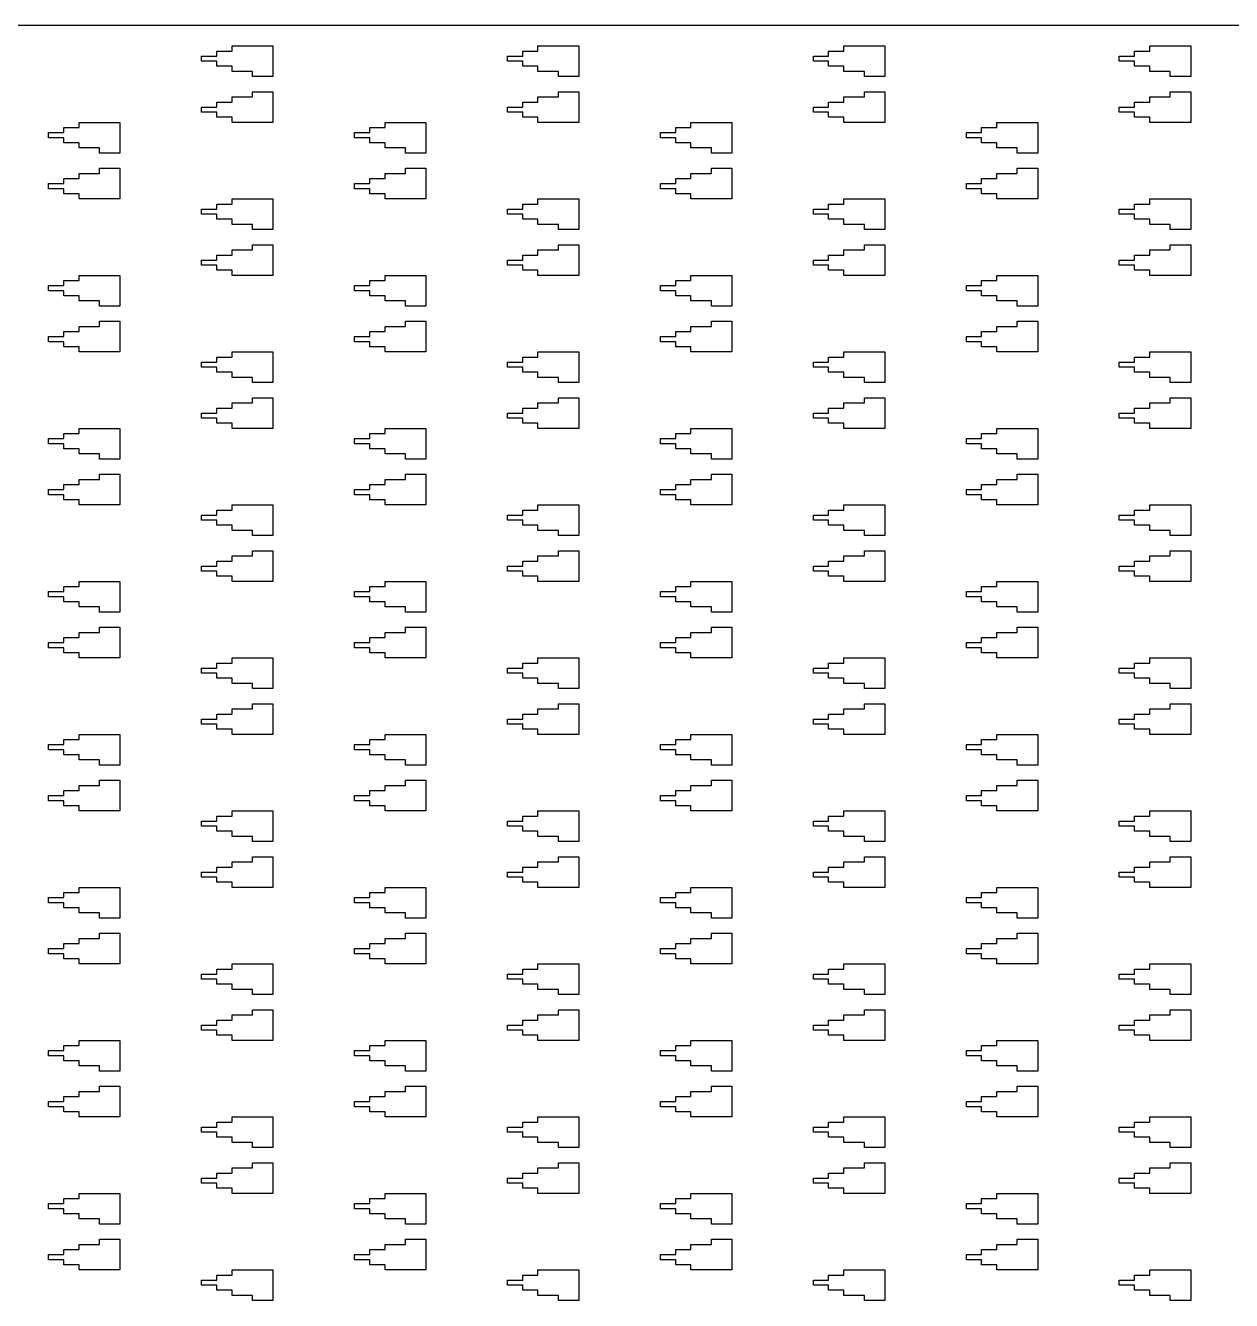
# Model space of a CAD drawing. Extents: x -38350 to 38650, y -35000 to 36000.
# Drawn here: x 755.5 to 992, y -34250 to -34000 of the extents above; entities that cross this region are included whole.
import ezdxf

# ---------------------------------------------------------------- set-up
doc = ezdxf.new("R2010")
doc.units = 0
doc.header["$MEASUREMENT"] = 0

msp = doc.modelspace()

# ---------------------------------------------------------------- linework, layer by layer
for p, q in [((7500, -34000), (-4600, -34000)), ((793, -34006), (793, -34005)), ((793, -34005), (796, -34005)), ((796, -34005), (796, -34004)), ((796, -34004), (804, -34004)), ((804, -34004), (804, -34010)), ((853, -34006), (853, -34005)), ((853, -34005), (856, -34005)), ((856, -34005), (856, -34004)), ((856, -34004), (864, -34004)), ((864, -34004), (864, -34010)), ((913, -34006), (913, -34005)), ((913, -34005), (916, -34005)), ((916, -34005), (916, -34004)), ((916, -34004), (924, -34004)), ((924, -34004), (924, -34010)), ((973, -34006), (973, -34005)), ((973, -34005), (976, -34005)), ((976, -34005), (976, -34004)), ((976, -34004), (984, -34004)), ((984, -34004), (984, -34010)), ((790, -34007), (790, -34006)), ((790, -34006), (793, -34006)), ((793, -34007), (790, -34007)), ((793, -34008), (793, -34007)), ((850, -34007), (850, -34006)), ((850, -34006), (853, -34006)), ((853, -34007), (850, -34007)), ((853, -34008), (853, -34007)), ((910, -34007), (910, -34006)), ((910, -34006), (913, -34006)), ((913, -34007), (910, -34007)), ((913, -34008), (913, -34007)), ((970, -34007), (970, -34006)), ((970, -34006), (973, -34006)), ((973, -34007), (970, -34007)), ((973, -34008), (973, -34007)), ((796, -34008), (793, -34008)), ((796, -34009), (796, -34008)), ((800, -34009), (796, -34009)), ((800, -34010), (800, -34009)), ((804, -34010), (800, -34010)), ((856, -34008), (853, -34008)), ((856, -34009), (856, -34008)), ((860, -34009), (856, -34009)), ((860, -34010), (860, -34009)), ((864, -34010), (860, -34010)), ((916, -34008), (913, -34008)), ((916, -34009), (916, -34008)), ((920, -34009), (916, -34009)), ((920, -34010), (920, -34009)), ((924, -34010), (920, -34010)), ((976, -34008), (973, -34008)), ((976, -34009), (976, -34008)), ((980, -34009), (976, -34009)), ((980, -34010), (980, -34009)), ((984, -34010), (980, -34010)), ((793, -34016), (793, -34015)), ((793, -34015), (796, -34015)), ((796, -34015), (796, -34014)), ((796, -34014), (800, -34014)), ((800, -34014), (800, -34013)), ((800, -34013), (804, -34013)), ((804, -34013), (804, -34019)), ((853, -34016), (853, -34015)), ((853, -34015), (856, -34015)), ((856, -34015), (856, -34014)), ((856, -34014), (860, -34014)), ((860, -34014), (860, -34013)), ((860, -34013), (864, -34013)), ((864, -34013), (864, -34019)), ((913, -34016), (913, -34015)), ((913, -34015), (916, -34015)), ((916, -34015), (916, -34014)), ((916, -34014), (920, -34014)), ((920, -34014), (920, -34013)), ((920, -34013), (924, -34013)), ((924, -34013), (924, -34019)), ((973, -34016), (973, -34015)), ((973, -34015), (976, -34015)), ((976, -34015), (976, -34014)), ((976, -34014), (980, -34014)), ((980, -34014), (980, -34013)), ((980, -34013), (984, -34013)), ((984, -34013), (984, -34019)), ((790, -34017), (790, -34016)), ((790, -34016), (793, -34016)), ((793, -34017), (790, -34017)), ((793, -34018), (793, -34017)), ((850, -34017), (850, -34016)), ((850, -34016), (853, -34016)), ((853, -34017), (850, -34017)), ((853, -34018), (853, -34017)), ((910, -34017), (910, -34016)), ((910, -34016), (913, -34016)), ((913, -34017), (910, -34017)), ((913, -34018), (913, -34017)), ((970, -34017), (970, -34016)), ((970, -34016), (973, -34016)), ((973, -34017), (970, -34017)), ((973, -34018), (973, -34017)), ((763, -34021), (763, -34020)), ((763, -34020), (766, -34020)), ((766, -34020), (766, -34019)), ((766, -34019), (774, -34019)), ((774, -34019), (774, -34025)), ((796, -34018), (793, -34018)), ((796, -34019), (796, -34018)), ((804, -34019), (796, -34019)), ((823, -34021), (823, -34020)), ((823, -34020), (826, -34020)), ((826, -34020), (826, -34019)), ((826, -34019), (834, -34019)), ((834, -34019), (834, -34025)), ((856, -34018), (853, -34018)), ((856, -34019), (856, -34018)), ((864, -34019), (856, -34019)), ((883, -34021), (883, -34020)), ((883, -34020), (886, -34020)), ((886, -34020), (886, -34019)), ((886, -34019), (894, -34019)), ((894, -34019), (894, -34025)), ((916, -34018), (913, -34018)), ((916, -34019), (916, -34018)), ((924, -34019), (916, -34019)), ((943, -34021), (943, -34020)), ((943, -34020), (946, -34020)), ((946, -34020), (946, -34019)), ((946, -34019), (954, -34019)), ((954, -34019), (954, -34025)), ((976, -34018), (973, -34018)), ((976, -34019), (976, -34018)), ((984, -34019), (976, -34019)), ((760, -34022), (760, -34021)), ((760, -34021), (763, -34021)), ((763, -34022), (760, -34022)), ((763, -34023), (763, -34022)), ((820, -34022), (820, -34021)), ((820, -34021), (823, -34021)), ((823, -34022), (820, -34022)), ((823, -34023), (823, -34022)), ((880, -34022), (880, -34021)), ((880, -34021), (883, -34021)), ((883, -34022), (880, -34022)), ((883, -34023), (883, -34022)), ((940, -34022), (940, -34021)), ((940, -34021), (943, -34021)), ((943, -34022), (940, -34022)), ((943, -34023), (943, -34022)), ((766, -34023), (763, -34023)), ((766, -34024), (766, -34023)), ((770, -34024), (766, -34024)), ((770, -34025), (770, -34024)), ((774, -34025), (770, -34025)), ((826, -34023), (823, -34023)), ((826, -34024), (826, -34023)), ((830, -34024), (826, -34024)), ((830, -34025), (830, -34024)), ((834, -34025), (830, -34025)), ((886, -34023), (883, -34023)), ((886, -34024), (886, -34023)), ((890, -34024), (886, -34024)), ((890, -34025), (890, -34024)), ((894, -34025), (890, -34025)), ((946, -34023), (943, -34023)), ((946, -34024), (946, -34023)), ((950, -34024), (946, -34024)), ((950, -34025), (950, -34024)), ((954, -34025), (950, -34025)), ((763, -34031), (763, -34030)), ((763, -34030), (766, -34030)), ((766, -34030), (766, -34029)), ((766, -34029), (770, -34029)), ((770, -34029), (770, -34028)), ((770, -34028), (774, -34028)), ((774, -34028), (774, -34034)), ((823, -34031), (823, -34030)), ((823, -34030), (826, -34030)), ((826, -34030), (826, -34029)), ((826, -34029), (830, -34029)), ((830, -34029), (830, -34028)), ((830, -34028), (834, -34028)), ((834, -34028), (834, -34034)), ((883, -34031), (883, -34030)), ((883, -34030), (886, -34030)), ((886, -34030), (886, -34029)), ((886, -34029), (890, -34029)), ((890, -34029), (890, -34028)), ((890, -34028), (894, -34028)), ((894, -34028), (894, -34034)), ((943, -34031), (943, -34030)), ((943, -34030), (946, -34030)), ((946, -34030), (946, -34029)), ((946, -34029), (950, -34029)), ((950, -34029), (950, -34028)), ((950, -34028), (954, -34028)), ((954, -34028), (954, -34034)), ((760, -34032), (760, -34031)), ((760, -34031), (763, -34031)), ((763, -34032), (760, -34032)), ((763, -34033), (763, -34032)), ((820, -34032), (820, -34031)), ((820, -34031), (823, -34031)), ((823, -34032), (820, -34032)), ((823, -34033), (823, -34032)), ((880, -34032), (880, -34031)), ((880, -34031), (883, -34031)), ((883, -34032), (880, -34032)), ((883, -34033), (883, -34032)), ((940, -34032), (940, -34031)), ((940, -34031), (943, -34031)), ((943, -34032), (940, -34032)), ((943, -34033), (943, -34032)), ((766, -34033), (763, -34033)), ((766, -34034), (766, -34033)), ((774, -34034), (766, -34034)), ((793, -34036), (793, -34035)), ((793, -34035), (796, -34035)), ((796, -34035), (796, -34034)), ((796, -34034), (804, -34034)), ((804, -34034), (804, -34040)), ((826, -34033), (823, -34033)), ((826, -34034), (826, -34033)), ((834, -34034), (826, -34034)), ((853, -34036), (853, -34035)), ((853, -34035), (856, -34035)), ((856, -34035), (856, -34034)), ((856, -34034), (864, -34034)), ((864, -34034), (864, -34040)), ((886, -34033), (883, -34033)), ((886, -34034), (886, -34033)), ((894, -34034), (886, -34034)), ((913, -34036), (913, -34035)), ((913, -34035), (916, -34035)), ((916, -34035), (916, -34034)), ((916, -34034), (924, -34034)), ((924, -34034), (924, -34040)), ((946, -34033), (943, -34033)), ((946, -34034), (946, -34033)), ((954, -34034), (946, -34034)), ((973, -34036), (973, -34035)), ((973, -34035), (976, -34035)), ((976, -34035), (976, -34034)), ((976, -34034), (984, -34034)), ((984, -34034), (984, -34040)), ((790, -34037), (790, -34036)), ((790, -34036), (793, -34036)), ((793, -34037), (790, -34037)), ((793, -34038), (793, -34037)), ((850, -34037), (850, -34036)), ((850, -34036), (853, -34036)), ((853, -34037), (850, -34037)), ((853, -34038), (853, -34037)), ((910, -34037), (910, -34036)), ((910, -34036), (913, -34036)), ((913, -34037), (910, -34037)), ((913, -34038), (913, -34037)), ((970, -34037), (970, -34036)), ((970, -34036), (973, -34036)), ((973, -34037), (970, -34037)), ((973, -34038), (973, -34037)), ((796, -34038), (793, -34038)), ((796, -34039), (796, -34038)), ((800, -34039), (796, -34039)), ((800, -34040), (800, -34039)), ((804, -34040), (800, -34040)), ((856, -34038), (853, -34038)), ((856, -34039), (856, -34038)), ((860, -34039), (856, -34039)), ((860, -34040), (860, -34039)), ((864, -34040), (860, -34040)), ((916, -34038), (913, -34038)), ((916, -34039), (916, -34038)), ((920, -34039), (916, -34039)), ((920, -34040), (920, -34039)), ((924, -34040), (920, -34040)), ((976, -34038), (973, -34038)), ((976, -34039), (976, -34038)), ((980, -34039), (976, -34039)), ((980, -34040), (980, -34039)), ((984, -34040), (980, -34040)), ((793, -34046), (793, -34045)), ((793, -34045), (796, -34045)), ((796, -34045), (796, -34044)), ((796, -34044), (800, -34044)), ((800, -34044), (800, -34043)), ((800, -34043), (804, -34043)), ((804, -34043), (804, -34049)), ((853, -34046), (853, -34045)), ((853, -34045), (856, -34045)), ((856, -34045), (856, -34044)), ((856, -34044), (860, -34044)), ((860, -34044), (860, -34043)), ((860, -34043), (864, -34043)), ((864, -34043), (864, -34049)), ((913, -34046), (913, -34045)), ((913, -34045), (916, -34045)), ((916, -34045), (916, -34044)), ((916, -34044), (920, -34044)), ((920, -34044), (920, -34043)), ((920, -34043), (924, -34043)), ((924, -34043), (924, -34049)), ((973, -34046), (973, -34045)), ((973, -34045), (976, -34045)), ((976, -34045), (976, -34044)), ((976, -34044), (980, -34044)), ((980, -34044), (980, -34043)), ((980, -34043), (984, -34043)), ((984, -34043), (984, -34049)), ((790, -34047), (790, -34046)), ((790, -34046), (793, -34046)), ((793, -34047), (790, -34047)), ((793, -34048), (793, -34047)), ((850, -34047), (850, -34046)), ((850, -34046), (853, -34046)), ((853, -34047), (850, -34047)), ((853, -34048), (853, -34047)), ((910, -34047), (910, -34046)), ((910, -34046), (913, -34046)), ((913, -34047), (910, -34047)), ((913, -34048), (913, -34047)), ((970, -34047), (970, -34046)), ((970, -34046), (973, -34046)), ((973, -34047), (970, -34047)), ((973, -34048), (973, -34047)), ((763, -34051), (763, -34050)), ((763, -34050), (766, -34050)), ((766, -34050), (766, -34049)), ((766, -34049), (774, -34049)), ((774, -34049), (774, -34055)), ((796, -34048), (793, -34048)), ((796, -34049), (796, -34048)), ((804, -34049), (796, -34049)), ((823, -34051), (823, -34050)), ((823, -34050), (826, -34050)), ((826, -34050), (826, -34049)), ((826, -34049), (834, -34049)), ((834, -34049), (834, -34055)), ((856, -34048), (853, -34048)), ((856, -34049), (856, -34048)), ((864, -34049), (856, -34049)), ((883, -34051), (883, -34050)), ((883, -34050), (886, -34050)), ((886, -34050), (886, -34049)), ((886, -34049), (894, -34049)), ((894, -34049), (894, -34055)), ((916, -34048), (913, -34048)), ((916, -34049), (916, -34048)), ((924, -34049), (916, -34049)), ((943, -34051), (943, -34050)), ((943, -34050), (946, -34050)), ((946, -34050), (946, -34049)), ((946, -34049), (954, -34049)), ((954, -34049), (954, -34055)), ((976, -34048), (973, -34048)), ((976, -34049), (976, -34048)), ((984, -34049), (976, -34049)), ((760, -34052), (760, -34051)), ((760, -34051), (763, -34051)), ((763, -34052), (760, -34052)), ((763, -34053), (763, -34052)), ((820, -34052), (820, -34051)), ((820, -34051), (823, -34051)), ((823, -34052), (820, -34052)), ((823, -34053), (823, -34052)), ((880, -34052), (880, -34051)), ((880, -34051), (883, -34051)), ((883, -34052), (880, -34052)), ((883, -34053), (883, -34052)), ((940, -34052), (940, -34051)), ((940, -34051), (943, -34051)), ((943, -34052), (940, -34052)), ((943, -34053), (943, -34052)), ((766, -34053), (763, -34053)), ((766, -34054), (766, -34053)), ((770, -34054), (766, -34054)), ((770, -34055), (770, -34054)), ((774, -34055), (770, -34055)), ((826, -34053), (823, -34053)), ((826, -34054), (826, -34053)), ((830, -34054), (826, -34054)), ((830, -34055), (830, -34054)), ((834, -34055), (830, -34055)), ((886, -34053), (883, -34053)), ((886, -34054), (886, -34053)), ((890, -34054), (886, -34054)), ((890, -34055), (890, -34054)), ((894, -34055), (890, -34055)), ((946, -34053), (943, -34053)), ((946, -34054), (946, -34053)), ((950, -34054), (946, -34054)), ((950, -34055), (950, -34054)), ((954, -34055), (950, -34055)), ((763, -34061), (763, -34060)), ((763, -34060), (766, -34060)), ((766, -34060), (766, -34059)), ((766, -34059), (770, -34059)), ((770, -34059), (770, -34058)), ((770, -34058), (774, -34058)), ((774, -34058), (774, -34064)), ((823, -34061), (823, -34060)), ((823, -34060), (826, -34060)), ((826, -34060), (826, -34059)), ((826, -34059), (830, -34059)), ((830, -34059), (830, -34058)), ((830, -34058), (834, -34058)), ((834, -34058), (834, -34064)), ((883, -34061), (883, -34060)), ((883, -34060), (886, -34060)), ((886, -34060), (886, -34059)), ((886, -34059), (890, -34059)), ((890, -34059), (890, -34058)), ((890, -34058), (894, -34058)), ((894, -34058), (894, -34064)), ((943, -34061), (943, -34060)), ((943, -34060), (946, -34060)), ((946, -34060), (946, -34059)), ((946, -34059), (950, -34059)), ((950, -34059), (950, -34058)), ((950, -34058), (954, -34058)), ((954, -34058), (954, -34064)), ((760, -34062), (760, -34061)), ((760, -34061), (763, -34061)), ((763, -34062), (760, -34062)), ((763, -34063), (763, -34062)), ((820, -34062), (820, -34061)), ((820, -34061), (823, -34061)), ((823, -34062), (820, -34062)), ((823, -34063), (823, -34062)), ((880, -34062), (880, -34061)), ((880, -34061), (883, -34061)), ((883, -34062), (880, -34062)), ((883, -34063), (883, -34062)), ((940, -34062), (940, -34061)), ((940, -34061), (943, -34061)), ((943, -34062), (940, -34062)), ((943, -34063), (943, -34062)), ((766, -34063), (763, -34063)), ((766, -34064), (766, -34063)), ((774, -34064), (766, -34064)), ((793, -34066), (793, -34065)), ((793, -34065), (796, -34065)), ((796, -34065), (796, -34064)), ((796, -34064), (804, -34064)), ((804, -34064), (804, -34070)), ((826, -34063), (823, -34063)), ((826, -34064), (826, -34063)), ((834, -34064), (826, -34064)), ((853, -34066), (853, -34065)), ((853, -34065), (856, -34065)), ((856, -34065), (856, -34064)), ((856, -34064), (864, -34064)), ((864, -34064), (864, -34070)), ((886, -34063), (883, -34063)), ((886, -34064), (886, -34063)), ((894, -34064), (886, -34064)), ((913, -34066), (913, -34065)), ((913, -34065), (916, -34065)), ((916, -34065), (916, -34064)), ((916, -34064), (924, -34064)), ((924, -34064), (924, -34070)), ((946, -34063), (943, -34063)), ((946, -34064), (946, -34063)), ((954, -34064), (946, -34064)), ((973, -34066), (973, -34065)), ((973, -34065), (976, -34065)), ((976, -34065), (976, -34064)), ((976, -34064), (984, -34064)), ((984, -34064), (984, -34070)), ((790, -34067), (790, -34066)), ((790, -34066), (793, -34066)), ((793, -34067), (790, -34067)), ((793, -34068), (793, -34067)), ((850, -34067), (850, -34066)), ((850, -34066), (853, -34066)), ((853, -34067), (850, -34067)), ((853, -34068), (853, -34067)), ((910, -34067), (910, -34066)), ((910, -34066), (913, -34066)), ((913, -34067), (910, -34067)), ((913, -34068), (913, -34067)), ((970, -34067), (970, -34066)), ((970, -34066), (973, -34066)), ((973, -34067), (970, -34067)), ((973, -34068), (973, -34067)), ((796, -34068), (793, -34068)), ((796, -34069), (796, -34068)), ((800, -34069), (796, -34069)), ((800, -34070), (800, -34069)), ((804, -34070), (800, -34070)), ((856, -34068), (853, -34068)), ((856, -34069), (856, -34068)), ((860, -34069), (856, -34069)), ((860, -34070), (860, -34069)), ((864, -34070), (860, -34070)), ((916, -34068), (913, -34068)), ((916, -34069), (916, -34068)), ((920, -34069), (916, -34069)), ((920, -34070), (920, -34069)), ((924, -34070), (920, -34070)), ((976, -34068), (973, -34068)), ((976, -34069), (976, -34068)), ((980, -34069), (976, -34069)), ((980, -34070), (980, -34069)), ((984, -34070), (980, -34070)), ((793, -34076), (793, -34075)), ((793, -34075), (796, -34075)), ((796, -34075), (796, -34074)), ((796, -34074), (800, -34074)), ((800, -34074), (800, -34073)), ((800, -34073), (804, -34073)), ((804, -34073), (804, -34079)), ((853, -34076), (853, -34075)), ((853, -34075), (856, -34075)), ((856, -34075), (856, -34074)), ((856, -34074), (860, -34074)), ((860, -34074), (860, -34073)), ((860, -34073), (864, -34073)), ((864, -34073), (864, -34079)), ((913, -34076), (913, -34075)), ((913, -34075), (916, -34075)), ((916, -34075), (916, -34074)), ((916, -34074), (920, -34074)), ((920, -34074), (920, -34073)), ((920, -34073), (924, -34073)), ((924, -34073), (924, -34079)), ((973, -34076), (973, -34075)), ((973, -34075), (976, -34075)), ((976, -34075), (976, -34074)), ((976, -34074), (980, -34074)), ((980, -34074), (980, -34073)), ((980, -34073), (984, -34073)), ((984, -34073), (984, -34079)), ((790, -34077), (790, -34076)), ((790, -34076), (793, -34076)), ((793, -34077), (790, -34077)), ((793, -34078), (793, -34077)), ((850, -34077), (850, -34076)), ((850, -34076), (853, -34076)), ((853, -34077), (850, -34077)), ((853, -34078), (853, -34077)), ((910, -34077), (910, -34076)), ((910, -34076), (913, -34076)), ((913, -34077), (910, -34077)), ((913, -34078), (913, -34077)), ((970, -34077), (970, -34076)), ((970, -34076), (973, -34076)), ((973, -34077), (970, -34077)), ((973, -34078), (973, -34077)), ((763, -34081), (763, -34080)), ((763, -34080), (766, -34080)), ((766, -34080), (766, -34079)), ((766, -34079), (774, -34079)), ((774, -34079), (774, -34085)), ((796, -34078), (793, -34078)), ((796, -34079), (796, -34078)), ((804, -34079), (796, -34079)), ((823, -34081), (823, -34080)), ((823, -34080), (826, -34080)), ((826, -34080), (826, -34079)), ((826, -34079), (834, -34079)), ((834, -34079), (834, -34085)), ((856, -34078), (853, -34078)), ((856, -34079), (856, -34078)), ((864, -34079), (856, -34079)), ((883, -34081), (883, -34080)), ((883, -34080), (886, -34080)), ((886, -34080), (886, -34079)), ((886, -34079), (894, -34079)), ((894, -34079), (894, -34085)), ((916, -34078), (913, -34078)), ((916, -34079), (916, -34078)), ((924, -34079), (916, -34079)), ((943, -34081), (943, -34080)), ((943, -34080), (946, -34080)), ((946, -34080), (946, -34079)), ((946, -34079), (954, -34079)), ((954, -34079), (954, -34085)), ((976, -34078), (973, -34078)), ((976, -34079), (976, -34078)), ((984, -34079), (976, -34079)), ((760, -34082), (760, -34081)), ((760, -34081), (763, -34081)), ((763, -34082), (760, -34082)), ((763, -34083), (763, -34082)), ((820, -34082), (820, -34081)), ((820, -34081), (823, -34081)), ((823, -34082), (820, -34082)), ((823, -34083), (823, -34082)), ((880, -34082), (880, -34081)), ((880, -34081), (883, -34081)), ((883, -34082), (880, -34082)), ((883, -34083), (883, -34082)), ((940, -34082), (940, -34081)), ((940, -34081), (943, -34081)), ((943, -34082), (940, -34082)), ((943, -34083), (943, -34082)), ((766, -34083), (763, -34083)), ((766, -34084), (766, -34083)), ((770, -34084), (766, -34084)), ((770, -34085), (770, -34084)), ((774, -34085), (770, -34085)), ((826, -34083), (823, -34083)), ((826, -34084), (826, -34083)), ((830, -34084), (826, -34084)), ((830, -34085), (830, -34084)), ((834, -34085), (830, -34085)), ((886, -34083), (883, -34083)), ((886, -34084), (886, -34083)), ((890, -34084), (886, -34084)), ((890, -34085), (890, -34084)), ((894, -34085), (890, -34085)), ((946, -34083), (943, -34083)), ((946, -34084), (946, -34083)), ((950, -34084), (946, -34084)), ((950, -34085), (950, -34084)), ((954, -34085), (950, -34085)), ((763, -34091), (763, -34090)), ((763, -34090), (766, -34090)), ((766, -34090), (766, -34089)), ((766, -34089), (770, -34089)), ((770, -34089), (770, -34088)), ((770, -34088), (774, -34088)), ((774, -34088), (774, -34094)), ((823, -34091), (823, -34090)), ((823, -34090), (826, -34090)), ((826, -34090), (826, -34089)), ((826, -34089), (830, -34089)), ((830, -34089), (830, -34088)), ((830, -34088), (834, -34088)), ((834, -34088), (834, -34094)), ((883, -34091), (883, -34090)), ((883, -34090), (886, -34090)), ((886, -34090), (886, -34089)), ((886, -34089), (890, -34089)), ((890, -34089), (890, -34088)), ((890, -34088), (894, -34088)), ((894, -34088), (894, -34094)), ((943, -34091), (943, -34090)), ((943, -34090), (946, -34090)), ((946, -34090), (946, -34089)), ((946, -34089), (950, -34089)), ((950, -34089), (950, -34088)), ((950, -34088), (954, -34088)), ((954, -34088), (954, -34094)), ((760, -34092), (760, -34091)), ((760, -34091), (763, -34091)), ((763, -34092), (760, -34092)), ((763, -34093), (763, -34092)), ((820, -34092), (820, -34091)), ((820, -34091), (823, -34091)), ((823, -34092), (820, -34092)), ((823, -34093), (823, -34092)), ((880, -34092), (880, -34091)), ((880, -34091), (883, -34091)), ((883, -34092), (880, -34092)), ((883, -34093), (883, -34092)), ((940, -34092), (940, -34091)), ((940, -34091), (943, -34091)), ((943, -34092), (940, -34092)), ((943, -34093), (943, -34092)), ((766, -34093), (763, -34093)), ((766, -34094), (766, -34093)), ((774, -34094), (766, -34094)), ((793, -34096), (793, -34095)), ((793, -34095), (796, -34095)), ((796, -34095), (796, -34094)), ((796, -34094), (804, -34094)), ((804, -34094), (804, -34100)), ((826, -34093), (823, -34093)), ((826, -34094), (826, -34093)), ((834, -34094), (826, -34094)), ((853, -34096), (853, -34095)), ((853, -34095), (856, -34095)), ((856, -34095), (856, -34094)), ((856, -34094), (864, -34094)), ((864, -34094), (864, -34100)), ((886, -34093), (883, -34093)), ((886, -34094), (886, -34093)), ((894, -34094), (886, -34094)), ((913, -34096), (913, -34095)), ((913, -34095), (916, -34095)), ((916, -34095), (916, -34094)), ((916, -34094), (924, -34094)), ((924, -34094), (924, -34100)), ((946, -34093), (943, -34093)), ((946, -34094), (946, -34093)), ((954, -34094), (946, -34094)), ((973, -34096), (973, -34095)), ((973, -34095), (976, -34095)), ((976, -34095), (976, -34094)), ((976, -34094), (984, -34094)), ((984, -34094), (984, -34100)), ((790, -34097), (790, -34096)), ((790, -34096), (793, -34096)), ((793, -34097), (790, -34097)), ((793, -34098), (793, -34097)), ((850, -34097), (850, -34096)), ((850, -34096), (853, -34096)), ((853, -34097), (850, -34097)), ((853, -34098), (853, -34097)), ((910, -34097), (910, -34096)), ((910, -34096), (913, -34096)), ((913, -34097), (910, -34097)), ((913, -34098), (913, -34097)), ((970, -34097), (970, -34096)), ((970, -34096), (973, -34096)), ((973, -34097), (970, -34097)), ((973, -34098), (973, -34097)), ((796, -34098), (793, -34098)), ((796, -34099), (796, -34098)), ((800, -34099), (796, -34099)), ((800, -34100), (800, -34099)), ((804, -34100), (800, -34100)), ((856, -34098), (853, -34098)), ((856, -34099), (856, -34098)), ((860, -34099), (856, -34099)), ((860, -34100), (860, -34099)), ((864, -34100), (860, -34100)), ((916, -34098), (913, -34098)), ((916, -34099), (916, -34098)), ((920, -34099), (916, -34099)), ((920, -34100), (920, -34099)), ((924, -34100), (920, -34100)), ((976, -34098), (973, -34098)), ((976, -34099), (976, -34098)), ((980, -34099), (976, -34099)), ((980, -34100), (980, -34099)), ((984, -34100), (980, -34100)), ((793, -34106), (793, -34105)), ((793, -34105), (796, -34105)), ((796, -34105), (796, -34104)), ((796, -34104), (800, -34104)), ((800, -34104), (800, -34103)), ((800, -34103), (804, -34103)), ((804, -34103), (804, -34109)), ((853, -34106), (853, -34105)), ((853, -34105), (856, -34105)), ((856, -34105), (856, -34104)), ((856, -34104), (860, -34104)), ((860, -34104), (860, -34103)), ((860, -34103), (864, -34103)), ((864, -34103), (864, -34109)), ((913, -34106), (913, -34105)), ((913, -34105), (916, -34105)), ((916, -34105), (916, -34104)), ((916, -34104), (920, -34104)), ((920, -34104), (920, -34103)), ((920, -34103), (924, -34103)), ((924, -34103), (924, -34109)), ((973, -34106), (973, -34105)), ((973, -34105), (976, -34105)), ((976, -34105), (976, -34104)), ((976, -34104), (980, -34104)), ((980, -34104), (980, -34103)), ((980, -34103), (984, -34103)), ((984, -34103), (984, -34109)), ((790, -34107), (790, -34106)), ((790, -34106), (793, -34106)), ((793, -34107), (790, -34107)), ((793, -34108), (793, -34107)), ((850, -34107), (850, -34106)), ((850, -34106), (853, -34106)), ((853, -34107), (850, -34107)), ((853, -34108), (853, -34107)), ((910, -34107), (910, -34106)), ((910, -34106), (913, -34106)), ((913, -34107), (910, -34107)), ((913, -34108), (913, -34107)), ((970, -34107), (970, -34106)), ((970, -34106), (973, -34106)), ((973, -34107), (970, -34107)), ((973, -34108), (973, -34107)), ((763, -34111), (763, -34110)), ((763, -34110), (766, -34110)), ((766, -34110), (766, -34109)), ((766, -34109), (774, -34109)), ((774, -34109), (774, -34115)), ((796, -34108), (793, -34108)), ((796, -34109), (796, -34108)), ((804, -34109), (796, -34109)), ((823, -34111), (823, -34110)), ((823, -34110), (826, -34110)), ((826, -34110), (826, -34109)), ((826, -34109), (834, -34109)), ((834, -34109), (834, -34115)), ((856, -34108), (853, -34108)), ((856, -34109), (856, -34108)), ((864, -34109), (856, -34109)), ((883, -34111), (883, -34110)), ((883, -34110), (886, -34110)), ((886, -34110), (886, -34109)), ((886, -34109), (894, -34109)), ((894, -34109), (894, -34115)), ((916, -34108), (913, -34108)), ((916, -34109), (916, -34108)), ((924, -34109), (916, -34109)), ((943, -34111), (943, -34110)), ((943, -34110), (946, -34110)), ((946, -34110), (946, -34109)), ((946, -34109), (954, -34109)), ((954, -34109), (954, -34115)), ((976, -34108), (973, -34108)), ((976, -34109), (976, -34108)), ((984, -34109), (976, -34109)), ((760, -34112), (760, -34111)), ((760, -34111), (763, -34111)), ((763, -34112), (760, -34112)), ((763, -34113), (763, -34112)), ((820, -34112), (820, -34111)), ((820, -34111), (823, -34111)), ((823, -34112), (820, -34112)), ((823, -34113), (823, -34112)), ((880, -34112), (880, -34111)), ((880, -34111), (883, -34111)), ((883, -34112), (880, -34112)), ((883, -34113), (883, -34112)), ((940, -34112), (940, -34111)), ((940, -34111), (943, -34111)), ((943, -34112), (940, -34112)), ((943, -34113), (943, -34112)), ((766, -34113), (763, -34113)), ((766, -34114), (766, -34113)), ((770, -34114), (766, -34114)), ((770, -34115), (770, -34114)), ((774, -34115), (770, -34115)), ((826, -34113), (823, -34113)), ((826, -34114), (826, -34113)), ((830, -34114), (826, -34114)), ((830, -34115), (830, -34114)), ((834, -34115), (830, -34115)), ((886, -34113), (883, -34113)), ((886, -34114), (886, -34113)), ((890, -34114), (886, -34114)), ((890, -34115), (890, -34114)), ((894, -34115), (890, -34115)), ((946, -34113), (943, -34113)), ((946, -34114), (946, -34113)), ((950, -34114), (946, -34114)), ((950, -34115), (950, -34114)), ((954, -34115), (950, -34115)), ((763, -34121), (763, -34120)), ((763, -34120), (766, -34120)), ((766, -34120), (766, -34119)), ((766, -34119), (770, -34119)), ((770, -34119), (770, -34118)), ((770, -34118), (774, -34118)), ((774, -34118), (774, -34124)), ((823, -34121), (823, -34120)), ((823, -34120), (826, -34120)), ((826, -34120), (826, -34119)), ((826, -34119), (830, -34119)), ((830, -34119), (830, -34118)), ((830, -34118), (834, -34118)), ((834, -34118), (834, -34124)), ((883, -34121), (883, -34120)), ((883, -34120), (886, -34120)), ((886, -34120), (886, -34119)), ((886, -34119), (890, -34119)), ((890, -34119), (890, -34118)), ((890, -34118), (894, -34118)), ((894, -34118), (894, -34124)), ((943, -34121), (943, -34120)), ((943, -34120), (946, -34120)), ((946, -34120), (946, -34119)), ((946, -34119), (950, -34119)), ((950, -34119), (950, -34118)), ((950, -34118), (954, -34118)), ((954, -34118), (954, -34124)), ((760, -34122), (760, -34121)), ((760, -34121), (763, -34121)), ((763, -34122), (760, -34122)), ((763, -34123), (763, -34122)), ((820, -34122), (820, -34121)), ((820, -34121), (823, -34121)), ((823, -34122), (820, -34122)), ((823, -34123), (823, -34122)), ((880, -34122), (880, -34121)), ((880, -34121), (883, -34121)), ((883, -34122), (880, -34122)), ((883, -34123), (883, -34122)), ((940, -34122), (940, -34121)), ((940, -34121), (943, -34121)), ((943, -34122), (940, -34122)), ((943, -34123), (943, -34122)), ((766, -34123), (763, -34123)), ((766, -34124), (766, -34123)), ((774, -34124), (766, -34124)), ((793, -34126), (793, -34125)), ((793, -34125), (796, -34125)), ((796, -34125), (796, -34124)), ((796, -34124), (804, -34124)), ((804, -34124), (804, -34130)), ((826, -34123), (823, -34123)), ((826, -34124), (826, -34123)), ((834, -34124), (826, -34124)), ((853, -34126), (853, -34125)), ((853, -34125), (856, -34125)), ((856, -34125), (856, -34124)), ((856, -34124), (864, -34124)), ((864, -34124), (864, -34130)), ((886, -34123), (883, -34123)), ((886, -34124), (886, -34123)), ((894, -34124), (886, -34124)), ((913, -34126), (913, -34125)), ((913, -34125), (916, -34125)), ((916, -34125), (916, -34124)), ((916, -34124), (924, -34124)), ((924, -34124), (924, -34130)), ((946, -34123), (943, -34123)), ((946, -34124), (946, -34123)), ((954, -34124), (946, -34124)), ((973, -34126), (973, -34125)), ((973, -34125), (976, -34125)), ((976, -34125), (976, -34124)), ((976, -34124), (984, -34124)), ((984, -34124), (984, -34130)), ((790, -34127), (790, -34126)), ((790, -34126), (793, -34126)), ((793, -34127), (790, -34127)), ((793, -34128), (793, -34127)), ((850, -34127), (850, -34126)), ((850, -34126), (853, -34126)), ((853, -34127), (850, -34127)), ((853, -34128), (853, -34127)), ((910, -34127), (910, -34126)), ((910, -34126), (913, -34126)), ((913, -34127), (910, -34127)), ((913, -34128), (913, -34127)), ((970, -34127), (970, -34126)), ((970, -34126), (973, -34126)), ((973, -34127), (970, -34127)), ((973, -34128), (973, -34127)), ((796, -34128), (793, -34128)), ((796, -34129), (796, -34128)), ((800, -34129), (796, -34129)), ((800, -34130), (800, -34129)), ((804, -34130), (800, -34130)), ((856, -34128), (853, -34128)), ((856, -34129), (856, -34128)), ((860, -34129), (856, -34129)), ((860, -34130), (860, -34129)), ((864, -34130), (860, -34130)), ((916, -34128), (913, -34128)), ((916, -34129), (916, -34128)), ((920, -34129), (916, -34129)), ((920, -34130), (920, -34129)), ((924, -34130), (920, -34130)), ((976, -34128), (973, -34128)), ((976, -34129), (976, -34128)), ((980, -34129), (976, -34129)), ((980, -34130), (980, -34129)), ((984, -34130), (980, -34130)), ((793, -34136), (793, -34135)), ((793, -34135), (796, -34135)), ((796, -34135), (796, -34134)), ((796, -34134), (800, -34134)), ((800, -34134), (800, -34133)), ((800, -34133), (804, -34133)), ((804, -34133), (804, -34139)), ((853, -34136), (853, -34135)), ((853, -34135), (856, -34135)), ((856, -34135), (856, -34134)), ((856, -34134), (860, -34134)), ((860, -34134), (860, -34133)), ((860, -34133), (864, -34133)), ((864, -34133), (864, -34139)), ((913, -34136), (913, -34135)), ((913, -34135), (916, -34135)), ((916, -34135), (916, -34134)), ((916, -34134), (920, -34134)), ((920, -34134), (920, -34133)), ((920, -34133), (924, -34133)), ((924, -34133), (924, -34139)), ((973, -34136), (973, -34135)), ((973, -34135), (976, -34135)), ((976, -34135), (976, -34134)), ((976, -34134), (980, -34134)), ((980, -34134), (980, -34133)), ((980, -34133), (984, -34133)), ((984, -34133), (984, -34139)), ((790, -34137), (790, -34136)), ((790, -34136), (793, -34136)), ((793, -34137), (790, -34137)), ((793, -34138), (793, -34137)), ((850, -34137), (850, -34136)), ((850, -34136), (853, -34136)), ((853, -34137), (850, -34137)), ((853, -34138), (853, -34137)), ((910, -34137), (910, -34136)), ((910, -34136), (913, -34136)), ((913, -34137), (910, -34137)), ((913, -34138), (913, -34137)), ((970, -34137), (970, -34136)), ((970, -34136), (973, -34136)), ((973, -34137), (970, -34137)), ((973, -34138), (973, -34137)), ((763, -34141), (763, -34140)), ((763, -34140), (766, -34140)), ((766, -34140), (766, -34139)), ((766, -34139), (774, -34139)), ((774, -34139), (774, -34145)), ((796, -34138), (793, -34138)), ((796, -34139), (796, -34138)), ((804, -34139), (796, -34139)), ((823, -34141), (823, -34140)), ((823, -34140), (826, -34140)), ((826, -34140), (826, -34139)), ((826, -34139), (834, -34139)), ((834, -34139), (834, -34145)), ((856, -34138), (853, -34138)), ((856, -34139), (856, -34138)), ((864, -34139), (856, -34139)), ((883, -34141), (883, -34140)), ((883, -34140), (886, -34140)), ((886, -34140), (886, -34139)), ((886, -34139), (894, -34139)), ((894, -34139), (894, -34145)), ((916, -34138), (913, -34138)), ((916, -34139), (916, -34138)), ((924, -34139), (916, -34139)), ((943, -34141), (943, -34140)), ((943, -34140), (946, -34140)), ((946, -34140), (946, -34139)), ((946, -34139), (954, -34139)), ((954, -34139), (954, -34145)), ((976, -34138), (973, -34138)), ((976, -34139), (976, -34138)), ((984, -34139), (976, -34139)), ((760, -34142), (760, -34141)), ((760, -34141), (763, -34141)), ((763, -34142), (760, -34142)), ((763, -34143), (763, -34142)), ((820, -34142), (820, -34141)), ((820, -34141), (823, -34141)), ((823, -34142), (820, -34142)), ((823, -34143), (823, -34142)), ((880, -34142), (880, -34141)), ((880, -34141), (883, -34141)), ((883, -34142), (880, -34142)), ((883, -34143), (883, -34142)), ((940, -34142), (940, -34141)), ((940, -34141), (943, -34141)), ((943, -34142), (940, -34142)), ((943, -34143), (943, -34142)), ((766, -34143), (763, -34143)), ((766, -34144), (766, -34143)), ((770, -34144), (766, -34144)), ((770, -34145), (770, -34144)), ((774, -34145), (770, -34145)), ((826, -34143), (823, -34143)), ((826, -34144), (826, -34143)), ((830, -34144), (826, -34144)), ((830, -34145), (830, -34144)), ((834, -34145), (830, -34145)), ((886, -34143), (883, -34143)), ((886, -34144), (886, -34143)), ((890, -34144), (886, -34144)), ((890, -34145), (890, -34144)), ((894, -34145), (890, -34145)), ((946, -34143), (943, -34143)), ((946, -34144), (946, -34143)), ((950, -34144), (946, -34144)), ((950, -34145), (950, -34144)), ((954, -34145), (950, -34145)), ((763, -34151), (763, -34150)), ((763, -34150), (766, -34150)), ((766, -34150), (766, -34149)), ((766, -34149), (770, -34149)), ((770, -34149), (770, -34148)), ((770, -34148), (774, -34148)), ((774, -34148), (774, -34154)), ((823, -34151), (823, -34150)), ((823, -34150), (826, -34150)), ((826, -34150), (826, -34149)), ((826, -34149), (830, -34149)), ((830, -34149), (830, -34148)), ((830, -34148), (834, -34148)), ((834, -34148), (834, -34154)), ((883, -34151), (883, -34150)), ((883, -34150), (886, -34150)), ((886, -34150), (886, -34149)), ((886, -34149), (890, -34149)), ((890, -34149), (890, -34148)), ((890, -34148), (894, -34148)), ((894, -34148), (894, -34154)), ((943, -34151), (943, -34150)), ((943, -34150), (946, -34150)), ((946, -34150), (946, -34149)), ((946, -34149), (950, -34149)), ((950, -34149), (950, -34148)), ((950, -34148), (954, -34148)), ((954, -34148), (954, -34154)), ((760, -34152), (760, -34151)), ((760, -34151), (763, -34151)), ((763, -34152), (760, -34152)), ((763, -34153), (763, -34152)), ((820, -34152), (820, -34151)), ((820, -34151), (823, -34151)), ((823, -34152), (820, -34152)), ((823, -34153), (823, -34152)), ((880, -34152), (880, -34151)), ((880, -34151), (883, -34151)), ((883, -34152), (880, -34152)), ((883, -34153), (883, -34152)), ((940, -34152), (940, -34151)), ((940, -34151), (943, -34151)), ((943, -34152), (940, -34152)), ((943, -34153), (943, -34152)), ((766, -34153), (763, -34153)), ((766, -34154), (766, -34153)), ((774, -34154), (766, -34154)), ((793, -34156), (793, -34155)), ((793, -34155), (796, -34155)), ((796, -34155), (796, -34154)), ((796, -34154), (804, -34154)), ((804, -34154), (804, -34160)), ((826, -34153), (823, -34153)), ((826, -34154), (826, -34153)), ((834, -34154), (826, -34154)), ((853, -34156), (853, -34155)), ((853, -34155), (856, -34155)), ((856, -34155), (856, -34154)), ((856, -34154), (864, -34154)), ((864, -34154), (864, -34160)), ((886, -34153), (883, -34153)), ((886, -34154), (886, -34153)), ((894, -34154), (886, -34154)), ((913, -34156), (913, -34155)), ((913, -34155), (916, -34155)), ((916, -34155), (916, -34154)), ((916, -34154), (924, -34154)), ((924, -34154), (924, -34160)), ((946, -34153), (943, -34153)), ((946, -34154), (946, -34153)), ((954, -34154), (946, -34154)), ((973, -34156), (973, -34155)), ((973, -34155), (976, -34155)), ((976, -34155), (976, -34154)), ((976, -34154), (984, -34154)), ((984, -34154), (984, -34160)), ((790, -34157), (790, -34156)), ((790, -34156), (793, -34156)), ((793, -34157), (790, -34157)), ((793, -34158), (793, -34157)), ((850, -34157), (850, -34156)), ((850, -34156), (853, -34156)), ((853, -34157), (850, -34157)), ((853, -34158), (853, -34157)), ((910, -34157), (910, -34156)), ((910, -34156), (913, -34156)), ((913, -34157), (910, -34157)), ((913, -34158), (913, -34157)), ((970, -34157), (970, -34156)), ((970, -34156), (973, -34156)), ((973, -34157), (970, -34157)), ((973, -34158), (973, -34157)), ((796, -34158), (793, -34158)), ((796, -34159), (796, -34158)), ((800, -34159), (796, -34159)), ((800, -34160), (800, -34159)), ((804, -34160), (800, -34160)), ((856, -34158), (853, -34158)), ((856, -34159), (856, -34158)), ((860, -34159), (856, -34159)), ((860, -34160), (860, -34159)), ((864, -34160), (860, -34160)), ((916, -34158), (913, -34158)), ((916, -34159), (916, -34158)), ((920, -34159), (916, -34159)), ((920, -34160), (920, -34159)), ((924, -34160), (920, -34160)), ((976, -34158), (973, -34158)), ((976, -34159), (976, -34158)), ((980, -34159), (976, -34159)), ((980, -34160), (980, -34159)), ((984, -34160), (980, -34160)), ((793, -34166), (793, -34165)), ((793, -34165), (796, -34165)), ((796, -34165), (796, -34164)), ((796, -34164), (800, -34164)), ((800, -34164), (800, -34163)), ((800, -34163), (804, -34163)), ((804, -34163), (804, -34169)), ((853, -34166), (853, -34165)), ((853, -34165), (856, -34165)), ((856, -34165), (856, -34164)), ((856, -34164), (860, -34164)), ((860, -34164), (860, -34163)), ((860, -34163), (864, -34163)), ((864, -34163), (864, -34169)), ((913, -34166), (913, -34165)), ((913, -34165), (916, -34165)), ((916, -34165), (916, -34164)), ((916, -34164), (920, -34164)), ((920, -34164), (920, -34163)), ((920, -34163), (924, -34163)), ((924, -34163), (924, -34169)), ((973, -34166), (973, -34165)), ((973, -34165), (976, -34165)), ((976, -34165), (976, -34164)), ((976, -34164), (980, -34164)), ((980, -34164), (980, -34163)), ((980, -34163), (984, -34163)), ((984, -34163), (984, -34169)), ((790, -34167), (790, -34166)), ((790, -34166), (793, -34166)), ((793, -34167), (790, -34167)), ((793, -34168), (793, -34167)), ((850, -34167), (850, -34166)), ((850, -34166), (853, -34166)), ((853, -34167), (850, -34167)), ((853, -34168), (853, -34167)), ((910, -34167), (910, -34166)), ((910, -34166), (913, -34166)), ((913, -34167), (910, -34167)), ((913, -34168), (913, -34167)), ((970, -34167), (970, -34166)), ((970, -34166), (973, -34166)), ((973, -34167), (970, -34167)), ((973, -34168), (973, -34167)), ((763, -34171), (763, -34170)), ((763, -34170), (766, -34170)), ((766, -34170), (766, -34169)), ((766, -34169), (774, -34169)), ((774, -34169), (774, -34175)), ((796, -34168), (793, -34168)), ((796, -34169), (796, -34168)), ((804, -34169), (796, -34169)), ((823, -34171), (823, -34170)), ((823, -34170), (826, -34170)), ((826, -34170), (826, -34169)), ((826, -34169), (834, -34169)), ((834, -34169), (834, -34175)), ((856, -34168), (853, -34168)), ((856, -34169), (856, -34168)), ((864, -34169), (856, -34169)), ((883, -34171), (883, -34170)), ((883, -34170), (886, -34170)), ((886, -34170), (886, -34169)), ((886, -34169), (894, -34169)), ((894, -34169), (894, -34175)), ((916, -34168), (913, -34168)), ((916, -34169), (916, -34168)), ((924, -34169), (916, -34169)), ((943, -34171), (943, -34170)), ((943, -34170), (946, -34170)), ((946, -34170), (946, -34169)), ((946, -34169), (954, -34169)), ((954, -34169), (954, -34175)), ((976, -34168), (973, -34168)), ((976, -34169), (976, -34168)), ((984, -34169), (976, -34169)), ((760, -34172), (760, -34171)), ((760, -34171), (763, -34171)), ((763, -34172), (760, -34172)), ((763, -34173), (763, -34172)), ((820, -34172), (820, -34171)), ((820, -34171), (823, -34171)), ((823, -34172), (820, -34172)), ((823, -34173), (823, -34172)), ((880, -34172), (880, -34171)), ((880, -34171), (883, -34171)), ((883, -34172), (880, -34172)), ((883, -34173), (883, -34172)), ((940, -34172), (940, -34171)), ((940, -34171), (943, -34171)), ((943, -34172), (940, -34172)), ((943, -34173), (943, -34172)), ((766, -34173), (763, -34173)), ((766, -34174), (766, -34173)), ((770, -34174), (766, -34174)), ((770, -34175), (770, -34174)), ((774, -34175), (770, -34175)), ((826, -34173), (823, -34173)), ((826, -34174), (826, -34173)), ((830, -34174), (826, -34174)), ((830, -34175), (830, -34174)), ((834, -34175), (830, -34175)), ((886, -34173), (883, -34173)), ((886, -34174), (886, -34173)), ((890, -34174), (886, -34174)), ((890, -34175), (890, -34174)), ((894, -34175), (890, -34175)), ((946, -34173), (943, -34173)), ((946, -34174), (946, -34173)), ((950, -34174), (946, -34174)), ((950, -34175), (950, -34174)), ((954, -34175), (950, -34175)), ((763, -34181), (763, -34180)), ((763, -34180), (766, -34180)), ((766, -34180), (766, -34179)), ((766, -34179), (770, -34179)), ((770, -34179), (770, -34178)), ((770, -34178), (774, -34178)), ((774, -34178), (774, -34184)), ((823, -34181), (823, -34180)), ((823, -34180), (826, -34180)), ((826, -34180), (826, -34179)), ((826, -34179), (830, -34179)), ((830, -34179), (830, -34178)), ((830, -34178), (834, -34178)), ((834, -34178), (834, -34184)), ((883, -34181), (883, -34180)), ((883, -34180), (886, -34180)), ((886, -34180), (886, -34179)), ((886, -34179), (890, -34179)), ((890, -34179), (890, -34178)), ((890, -34178), (894, -34178)), ((894, -34178), (894, -34184)), ((943, -34181), (943, -34180)), ((943, -34180), (946, -34180)), ((946, -34180), (946, -34179)), ((946, -34179), (950, -34179)), ((950, -34179), (950, -34178)), ((950, -34178), (954, -34178)), ((954, -34178), (954, -34184)), ((760, -34182), (760, -34181)), ((760, -34181), (763, -34181)), ((763, -34182), (760, -34182)), ((763, -34183), (763, -34182)), ((820, -34182), (820, -34181)), ((820, -34181), (823, -34181)), ((823, -34182), (820, -34182)), ((823, -34183), (823, -34182)), ((880, -34182), (880, -34181)), ((880, -34181), (883, -34181)), ((883, -34182), (880, -34182)), ((883, -34183), (883, -34182)), ((940, -34182), (940, -34181)), ((940, -34181), (943, -34181)), ((943, -34182), (940, -34182)), ((943, -34183), (943, -34182)), ((766, -34183), (763, -34183)), ((766, -34184), (766, -34183)), ((774, -34184), (766, -34184)), ((793, -34186), (793, -34185)), ((793, -34185), (796, -34185)), ((796, -34185), (796, -34184)), ((796, -34184), (804, -34184)), ((804, -34184), (804, -34190)), ((826, -34183), (823, -34183)), ((826, -34184), (826, -34183)), ((834, -34184), (826, -34184)), ((853, -34186), (853, -34185)), ((853, -34185), (856, -34185)), ((856, -34185), (856, -34184)), ((856, -34184), (864, -34184)), ((864, -34184), (864, -34190)), ((886, -34183), (883, -34183)), ((886, -34184), (886, -34183)), ((894, -34184), (886, -34184)), ((913, -34186), (913, -34185)), ((913, -34185), (916, -34185)), ((916, -34185), (916, -34184)), ((916, -34184), (924, -34184)), ((924, -34184), (924, -34190)), ((946, -34183), (943, -34183)), ((946, -34184), (946, -34183)), ((954, -34184), (946, -34184)), ((973, -34186), (973, -34185)), ((973, -34185), (976, -34185)), ((976, -34185), (976, -34184)), ((976, -34184), (984, -34184)), ((984, -34184), (984, -34190)), ((790, -34187), (790, -34186)), ((790, -34186), (793, -34186)), ((793, -34187), (790, -34187)), ((793, -34188), (793, -34187)), ((850, -34187), (850, -34186)), ((850, -34186), (853, -34186)), ((853, -34187), (850, -34187)), ((853, -34188), (853, -34187)), ((910, -34187), (910, -34186)), ((910, -34186), (913, -34186)), ((913, -34187), (910, -34187)), ((913, -34188), (913, -34187)), ((970, -34187), (970, -34186)), ((970, -34186), (973, -34186)), ((973, -34187), (970, -34187)), ((973, -34188), (973, -34187)), ((796, -34188), (793, -34188)), ((796, -34189), (796, -34188)), ((800, -34189), (796, -34189)), ((800, -34190), (800, -34189)), ((804, -34190), (800, -34190)), ((856, -34188), (853, -34188)), ((856, -34189), (856, -34188)), ((860, -34189), (856, -34189)), ((860, -34190), (860, -34189)), ((864, -34190), (860, -34190)), ((916, -34188), (913, -34188)), ((916, -34189), (916, -34188)), ((920, -34189), (916, -34189)), ((920, -34190), (920, -34189)), ((924, -34190), (920, -34190)), ((976, -34188), (973, -34188)), ((976, -34189), (976, -34188)), ((980, -34189), (976, -34189)), ((980, -34190), (980, -34189)), ((984, -34190), (980, -34190)), ((793, -34196), (793, -34195)), ((793, -34195), (796, -34195)), ((796, -34195), (796, -34194)), ((796, -34194), (800, -34194)), ((800, -34194), (800, -34193)), ((800, -34193), (804, -34193)), ((804, -34193), (804, -34199)), ((853, -34196), (853, -34195)), ((853, -34195), (856, -34195)), ((856, -34195), (856, -34194)), ((856, -34194), (860, -34194)), ((860, -34194), (860, -34193)), ((860, -34193), (864, -34193)), ((864, -34193), (864, -34199)), ((913, -34196), (913, -34195)), ((913, -34195), (916, -34195)), ((916, -34195), (916, -34194)), ((916, -34194), (920, -34194)), ((920, -34194), (920, -34193)), ((920, -34193), (924, -34193)), ((924, -34193), (924, -34199)), ((973, -34196), (973, -34195)), ((973, -34195), (976, -34195)), ((976, -34195), (976, -34194)), ((976, -34194), (980, -34194)), ((980, -34194), (980, -34193)), ((980, -34193), (984, -34193)), ((984, -34193), (984, -34199)), ((790, -34197), (790, -34196)), ((790, -34196), (793, -34196)), ((793, -34197), (790, -34197)), ((793, -34198), (793, -34197)), ((850, -34197), (850, -34196)), ((850, -34196), (853, -34196)), ((853, -34197), (850, -34197)), ((853, -34198), (853, -34197)), ((910, -34197), (910, -34196)), ((910, -34196), (913, -34196)), ((913, -34197), (910, -34197)), ((913, -34198), (913, -34197)), ((970, -34197), (970, -34196)), ((970, -34196), (973, -34196)), ((973, -34197), (970, -34197)), ((973, -34198), (973, -34197)), ((763, -34201), (763, -34200)), ((763, -34200), (766, -34200)), ((766, -34200), (766, -34199)), ((766, -34199), (774, -34199)), ((774, -34199), (774, -34205)), ((796, -34198), (793, -34198)), ((796, -34199), (796, -34198)), ((804, -34199), (796, -34199)), ((823, -34201), (823, -34200)), ((823, -34200), (826, -34200)), ((826, -34200), (826, -34199)), ((826, -34199), (834, -34199)), ((834, -34199), (834, -34205)), ((856, -34198), (853, -34198)), ((856, -34199), (856, -34198)), ((864, -34199), (856, -34199)), ((883, -34201), (883, -34200)), ((883, -34200), (886, -34200)), ((886, -34200), (886, -34199)), ((886, -34199), (894, -34199)), ((894, -34199), (894, -34205)), ((916, -34198), (913, -34198)), ((916, -34199), (916, -34198)), ((924, -34199), (916, -34199)), ((943, -34201), (943, -34200)), ((943, -34200), (946, -34200)), ((946, -34200), (946, -34199)), ((946, -34199), (954, -34199)), ((954, -34199), (954, -34205)), ((976, -34198), (973, -34198)), ((976, -34199), (976, -34198)), ((984, -34199), (976, -34199)), ((760, -34202), (760, -34201)), ((760, -34201), (763, -34201)), ((763, -34202), (760, -34202)), ((763, -34203), (763, -34202)), ((820, -34202), (820, -34201)), ((820, -34201), (823, -34201)), ((823, -34202), (820, -34202)), ((823, -34203), (823, -34202)), ((880, -34202), (880, -34201)), ((880, -34201), (883, -34201)), ((883, -34202), (880, -34202)), ((883, -34203), (883, -34202)), ((940, -34202), (940, -34201)), ((940, -34201), (943, -34201)), ((943, -34202), (940, -34202)), ((943, -34203), (943, -34202)), ((766, -34203), (763, -34203)), ((766, -34204), (766, -34203)), ((770, -34204), (766, -34204)), ((770, -34205), (770, -34204)), ((774, -34205), (770, -34205)), ((826, -34203), (823, -34203)), ((826, -34204), (826, -34203)), ((830, -34204), (826, -34204)), ((830, -34205), (830, -34204)), ((834, -34205), (830, -34205)), ((886, -34203), (883, -34203)), ((886, -34204), (886, -34203)), ((890, -34204), (886, -34204)), ((890, -34205), (890, -34204)), ((894, -34205), (890, -34205)), ((946, -34203), (943, -34203)), ((946, -34204), (946, -34203)), ((950, -34204), (946, -34204)), ((950, -34205), (950, -34204)), ((954, -34205), (950, -34205)), ((763, -34211), (763, -34210)), ((763, -34210), (766, -34210)), ((766, -34210), (766, -34209)), ((766, -34209), (770, -34209)), ((770, -34209), (770, -34208)), ((770, -34208), (774, -34208)), ((774, -34208), (774, -34214)), ((823, -34211), (823, -34210)), ((823, -34210), (826, -34210)), ((826, -34210), (826, -34209)), ((826, -34209), (830, -34209)), ((830, -34209), (830, -34208)), ((830, -34208), (834, -34208)), ((834, -34208), (834, -34214)), ((883, -34211), (883, -34210)), ((883, -34210), (886, -34210)), ((886, -34210), (886, -34209)), ((886, -34209), (890, -34209)), ((890, -34209), (890, -34208)), ((890, -34208), (894, -34208)), ((894, -34208), (894, -34214)), ((943, -34211), (943, -34210)), ((943, -34210), (946, -34210)), ((946, -34210), (946, -34209)), ((946, -34209), (950, -34209)), ((950, -34209), (950, -34208)), ((950, -34208), (954, -34208)), ((954, -34208), (954, -34214)), ((760, -34212), (760, -34211)), ((760, -34211), (763, -34211)), ((763, -34212), (760, -34212)), ((763, -34213), (763, -34212)), ((820, -34212), (820, -34211)), ((820, -34211), (823, -34211)), ((823, -34212), (820, -34212)), ((823, -34213), (823, -34212)), ((880, -34212), (880, -34211)), ((880, -34211), (883, -34211)), ((883, -34212), (880, -34212)), ((883, -34213), (883, -34212)), ((940, -34212), (940, -34211)), ((940, -34211), (943, -34211)), ((943, -34212), (940, -34212)), ((943, -34213), (943, -34212)), ((766, -34213), (763, -34213)), ((766, -34214), (766, -34213)), ((774, -34214), (766, -34214)), ((793, -34216), (793, -34215)), ((793, -34215), (796, -34215)), ((796, -34215), (796, -34214)), ((796, -34214), (804, -34214)), ((804, -34214), (804, -34220)), ((826, -34213), (823, -34213)), ((826, -34214), (826, -34213)), ((834, -34214), (826, -34214)), ((853, -34216), (853, -34215)), ((853, -34215), (856, -34215)), ((856, -34215), (856, -34214)), ((856, -34214), (864, -34214)), ((864, -34214), (864, -34220)), ((886, -34213), (883, -34213)), ((886, -34214), (886, -34213)), ((894, -34214), (886, -34214)), ((913, -34216), (913, -34215)), ((913, -34215), (916, -34215)), ((916, -34215), (916, -34214)), ((916, -34214), (924, -34214)), ((924, -34214), (924, -34220)), ((946, -34213), (943, -34213)), ((946, -34214), (946, -34213)), ((954, -34214), (946, -34214)), ((973, -34216), (973, -34215)), ((973, -34215), (976, -34215)), ((976, -34215), (976, -34214)), ((976, -34214), (984, -34214)), ((984, -34214), (984, -34220)), ((790, -34217), (790, -34216)), ((790, -34216), (793, -34216)), ((793, -34217), (790, -34217)), ((793, -34218), (793, -34217)), ((850, -34217), (850, -34216)), ((850, -34216), (853, -34216)), ((853, -34217), (850, -34217)), ((853, -34218), (853, -34217)), ((910, -34217), (910, -34216)), ((910, -34216), (913, -34216)), ((913, -34217), (910, -34217)), ((913, -34218), (913, -34217)), ((970, -34217), (970, -34216)), ((970, -34216), (973, -34216)), ((973, -34217), (970, -34217)), ((973, -34218), (973, -34217)), ((796, -34218), (793, -34218)), ((796, -34219), (796, -34218)), ((800, -34219), (796, -34219)), ((800, -34220), (800, -34219)), ((804, -34220), (800, -34220)), ((856, -34218), (853, -34218)), ((856, -34219), (856, -34218)), ((860, -34219), (856, -34219)), ((860, -34220), (860, -34219)), ((864, -34220), (860, -34220)), ((916, -34218), (913, -34218)), ((916, -34219), (916, -34218)), ((920, -34219), (916, -34219)), ((920, -34220), (920, -34219)), ((924, -34220), (920, -34220)), ((976, -34218), (973, -34218)), ((976, -34219), (976, -34218)), ((980, -34219), (976, -34219)), ((980, -34220), (980, -34219)), ((984, -34220), (980, -34220)), ((793, -34226), (793, -34225)), ((793, -34225), (796, -34225)), ((796, -34225), (796, -34224)), ((796, -34224), (800, -34224)), ((800, -34224), (800, -34223)), ((800, -34223), (804, -34223)), ((804, -34223), (804, -34229)), ((853, -34226), (853, -34225)), ((853, -34225), (856, -34225)), ((856, -34225), (856, -34224)), ((856, -34224), (860, -34224)), ((860, -34224), (860, -34223)), ((860, -34223), (864, -34223)), ((864, -34223), (864, -34229)), ((913, -34226), (913, -34225)), ((913, -34225), (916, -34225)), ((916, -34225), (916, -34224)), ((916, -34224), (920, -34224)), ((920, -34224), (920, -34223)), ((920, -34223), (924, -34223)), ((924, -34223), (924, -34229)), ((973, -34226), (973, -34225)), ((973, -34225), (976, -34225)), ((976, -34225), (976, -34224)), ((976, -34224), (980, -34224)), ((980, -34224), (980, -34223)), ((980, -34223), (984, -34223)), ((984, -34223), (984, -34229)), ((790, -34227), (790, -34226)), ((790, -34226), (793, -34226)), ((793, -34227), (790, -34227)), ((793, -34228), (793, -34227)), ((850, -34227), (850, -34226)), ((850, -34226), (853, -34226)), ((853, -34227), (850, -34227)), ((853, -34228), (853, -34227)), ((910, -34227), (910, -34226)), ((910, -34226), (913, -34226)), ((913, -34227), (910, -34227)), ((913, -34228), (913, -34227)), ((970, -34227), (970, -34226)), ((970, -34226), (973, -34226)), ((973, -34227), (970, -34227)), ((973, -34228), (973, -34227)), ((763, -34231), (763, -34230)), ((763, -34230), (766, -34230)), ((766, -34230), (766, -34229)), ((766, -34229), (774, -34229)), ((774, -34229), (774, -34235)), ((796, -34228), (793, -34228)), ((796, -34229), (796, -34228)), ((804, -34229), (796, -34229)), ((823, -34231), (823, -34230)), ((823, -34230), (826, -34230)), ((826, -34230), (826, -34229)), ((826, -34229), (834, -34229)), ((834, -34229), (834, -34235)), ((856, -34228), (853, -34228)), ((856, -34229), (856, -34228)), ((864, -34229), (856, -34229)), ((883, -34231), (883, -34230)), ((883, -34230), (886, -34230)), ((886, -34230), (886, -34229)), ((886, -34229), (894, -34229)), ((894, -34229), (894, -34235)), ((916, -34228), (913, -34228)), ((916, -34229), (916, -34228)), ((924, -34229), (916, -34229)), ((943, -34231), (943, -34230)), ((943, -34230), (946, -34230)), ((946, -34230), (946, -34229)), ((946, -34229), (954, -34229)), ((954, -34229), (954, -34235)), ((976, -34228), (973, -34228)), ((976, -34229), (976, -34228)), ((984, -34229), (976, -34229)), ((760, -34232), (760, -34231)), ((760, -34231), (763, -34231)), ((763, -34232), (760, -34232)), ((763, -34233), (763, -34232)), ((820, -34232), (820, -34231)), ((820, -34231), (823, -34231)), ((823, -34232), (820, -34232)), ((823, -34233), (823, -34232)), ((880, -34232), (880, -34231)), ((880, -34231), (883, -34231)), ((883, -34232), (880, -34232)), ((883, -34233), (883, -34232)), ((940, -34232), (940, -34231)), ((940, -34231), (943, -34231)), ((943, -34232), (940, -34232)), ((943, -34233), (943, -34232)), ((766, -34233), (763, -34233)), ((766, -34234), (766, -34233)), ((770, -34234), (766, -34234)), ((770, -34235), (770, -34234)), ((774, -34235), (770, -34235)), ((826, -34233), (823, -34233)), ((826, -34234), (826, -34233)), ((830, -34234), (826, -34234)), ((830, -34235), (830, -34234)), ((834, -34235), (830, -34235)), ((886, -34233), (883, -34233)), ((886, -34234), (886, -34233)), ((890, -34234), (886, -34234)), ((890, -34235), (890, -34234)), ((894, -34235), (890, -34235)), ((946, -34233), (943, -34233)), ((946, -34234), (946, -34233)), ((950, -34234), (946, -34234)), ((950, -34235), (950, -34234)), ((954, -34235), (950, -34235)), ((763, -34241), (763, -34240)), ((763, -34240), (766, -34240)), ((766, -34240), (766, -34239)), ((766, -34239), (770, -34239)), ((770, -34239), (770, -34238)), ((770, -34238), (774, -34238)), ((774, -34238), (774, -34244)), ((823, -34241), (823, -34240)), ((823, -34240), (826, -34240)), ((826, -34240), (826, -34239)), ((826, -34239), (830, -34239)), ((830, -34239), (830, -34238)), ((830, -34238), (834, -34238)), ((834, -34238), (834, -34244)), ((883, -34241), (883, -34240)), ((883, -34240), (886, -34240)), ((886, -34240), (886, -34239)), ((886, -34239), (890, -34239)), ((890, -34239), (890, -34238)), ((890, -34238), (894, -34238)), ((894, -34238), (894, -34244)), ((943, -34241), (943, -34240)), ((943, -34240), (946, -34240)), ((946, -34240), (946, -34239)), ((946, -34239), (950, -34239)), ((950, -34239), (950, -34238)), ((950, -34238), (954, -34238)), ((954, -34238), (954, -34244)), ((760, -34242), (760, -34241)), ((760, -34241), (763, -34241)), ((763, -34242), (760, -34242)), ((763, -34243), (763, -34242)), ((820, -34242), (820, -34241)), ((820, -34241), (823, -34241)), ((823, -34242), (820, -34242)), ((823, -34243), (823, -34242)), ((880, -34242), (880, -34241)), ((880, -34241), (883, -34241)), ((883, -34242), (880, -34242)), ((883, -34243), (883, -34242)), ((940, -34242), (940, -34241)), ((940, -34241), (943, -34241)), ((943, -34242), (940, -34242)), ((943, -34243), (943, -34242)), ((766, -34243), (763, -34243)), ((766, -34244), (766, -34243)), ((774, -34244), (766, -34244)), ((793, -34246), (793, -34245)), ((793, -34245), (796, -34245)), ((796, -34245), (796, -34244)), ((796, -34244), (804, -34244)), ((804, -34244), (804, -34250)), ((826, -34243), (823, -34243)), ((826, -34244), (826, -34243)), ((834, -34244), (826, -34244)), ((853, -34246), (853, -34245)), ((853, -34245), (856, -34245)), ((856, -34245), (856, -34244)), ((856, -34244), (864, -34244)), ((864, -34244), (864, -34250)), ((886, -34243), (883, -34243)), ((886, -34244), (886, -34243)), ((894, -34244), (886, -34244)), ((913, -34246), (913, -34245)), ((913, -34245), (916, -34245)), ((916, -34245), (916, -34244)), ((916, -34244), (924, -34244)), ((924, -34244), (924, -34250)), ((946, -34243), (943, -34243)), ((946, -34244), (946, -34243)), ((954, -34244), (946, -34244)), ((973, -34246), (973, -34245)), ((973, -34245), (976, -34245)), ((976, -34245), (976, -34244)), ((976, -34244), (984, -34244)), ((984, -34244), (984, -34250)), ((790, -34247), (790, -34246)), ((790, -34246), (793, -34246)), ((793, -34247), (790, -34247)), ((793, -34248), (793, -34247)), ((850, -34247), (850, -34246)), ((850, -34246), (853, -34246)), ((853, -34247), (850, -34247)), ((853, -34248), (853, -34247)), ((910, -34247), (910, -34246)), ((910, -34246), (913, -34246)), ((913, -34247), (910, -34247)), ((913, -34248), (913, -34247)), ((970, -34247), (970, -34246)), ((970, -34246), (973, -34246)), ((973, -34247), (970, -34247)), ((973, -34248), (973, -34247)), ((796, -34248), (793, -34248)), ((796, -34249), (796, -34248)), ((800, -34249), (796, -34249)), ((800, -34250), (800, -34249)), ((804, -34250), (800, -34250)), ((856, -34248), (853, -34248)), ((856, -34249), (856, -34248)), ((860, -34249), (856, -34249)), ((860, -34250), (860, -34249)), ((864, -34250), (860, -34250)), ((916, -34248), (913, -34248)), ((916, -34249), (916, -34248)), ((920, -34249), (916, -34249)), ((920, -34250), (920, -34249)), ((924, -34250), (920, -34250)), ((976, -34248), (973, -34248)), ((976, -34249), (976, -34248)), ((980, -34249), (976, -34249)), ((980, -34250), (980, -34249)), ((984, -34250), (980, -34250))]:
    msp.add_line(p, q)

doc.saveas('drawing.dxf')
